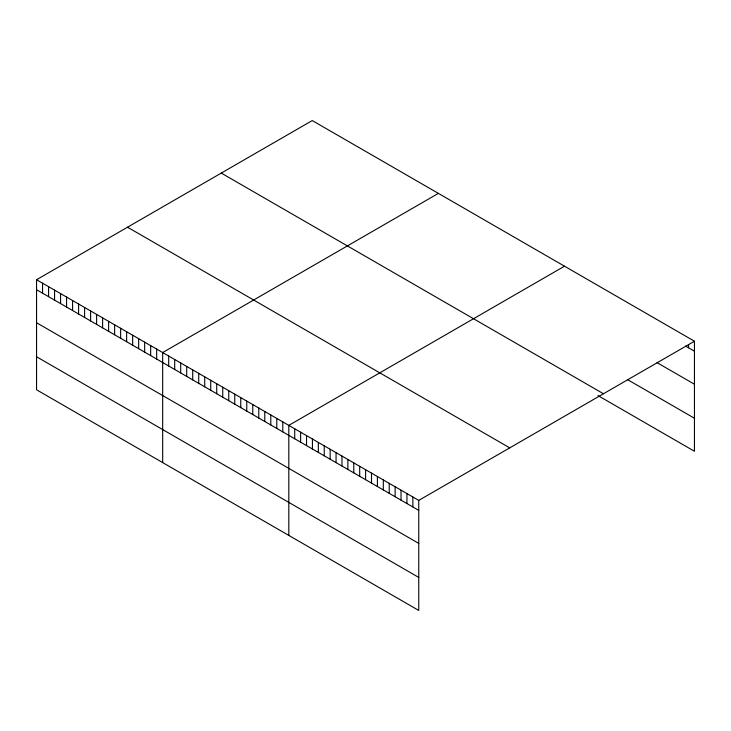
<?xml version="1.0" encoding="UTF-8"?>
<svg xmlns="http://www.w3.org/2000/svg" width="731" height="731" viewBox="0 0 731 731"><rect width="100%" height="100%" fill="white"/><g stroke="black" fill="none" stroke-linecap="round" stroke-linejoin="round"><path stroke-width="1.1" d="M36.55 279.735L418.753 500.397L418.753 610.44L36.55 389.778L36.55 279.735L312.247 120.56L694.45 341.222L694.45 451.265L597.976 395.572M438.372 193.377L162.675 352.552L162.675 462.595M564.496 266.203L288.809 425.369L288.809 535.412M418.753 500.397L694.45 341.222M685.587 346.092L694.45 351.209M657.041 362.631L694.45 384.232M627.509 379.599L694.45 418.251M221.265 173.083L603.468 393.753M127.532 227.204L509.735 447.865M36.55 289.714L418.753 510.375M36.55 322.736L418.753 543.398M36.55 356.755L418.753 577.417M688.547 344.465L688.547 347.801M412.851 496.989L412.851 506.967M406.939 493.571L406.939 503.558M401.036 490.163L401.036 500.15M395.124 486.755L395.124 496.733M389.221 483.346L389.221 493.324M383.318 479.938L383.318 489.916M377.406 476.521L377.406 486.508M371.503 473.112L371.503 483.1M365.591 469.704L365.591 479.682M359.689 466.296L359.689 476.274M353.777 462.878L353.777 472.866M347.874 459.47L347.874 469.457M341.971 456.062L341.971 466.049M336.059 452.653L336.059 462.632M330.156 449.245L330.156 459.223M324.244 445.828L324.244 455.815M318.341 442.419L318.341 452.407M312.429 439.011L312.429 448.989M306.527 435.603L306.527 445.581M300.615 432.185L300.615 442.173M294.712 428.777L294.712 438.764M282.796 421.906L282.796 431.884M276.793 418.434L276.793 428.421M270.79 414.97L270.79 424.949M264.777 411.498L264.777 421.485M258.774 408.035L258.774 418.013M252.771 404.563L252.771 414.55M246.758 401.1L246.758 411.078M240.755 397.627L240.755 407.615M234.752 394.164L234.752 404.142M228.748 390.692L228.748 400.679M222.736 387.229L222.736 397.207M216.732 383.757L216.732 393.744M210.729 380.294L210.729 390.272M204.717 376.821L204.717 386.809M198.713 373.358L198.713 383.336M192.71 369.886L192.71 379.873M186.697 366.423L186.697 376.401M180.694 362.951L180.694 372.938M174.691 359.488L174.691 369.466M168.687 356.015L168.687 366.003M156.672 349.08L156.672 359.067M150.668 345.617L150.668 355.595M144.656 342.145L144.656 352.132M138.652 338.681L138.652 348.66M132.649 335.209L132.649 345.196M126.637 331.746L126.637 341.724M120.633 328.274L120.633 338.261M114.63 324.811L114.63 334.789M108.627 321.338L108.627 331.326M102.614 317.875L102.614 327.853M96.611 314.403L96.611 324.39M90.607 310.94L90.607 320.918M84.595 307.468L84.595 317.455M78.592 304.005L78.592 313.983M72.588 300.532L72.588 310.52M66.576 297.069L66.576 307.057M60.572 293.597L60.572 303.584M54.569 290.134L54.569 300.121M48.566 286.671L48.566 296.649M42.553 283.199L42.553 293.186"/></g></svg>
